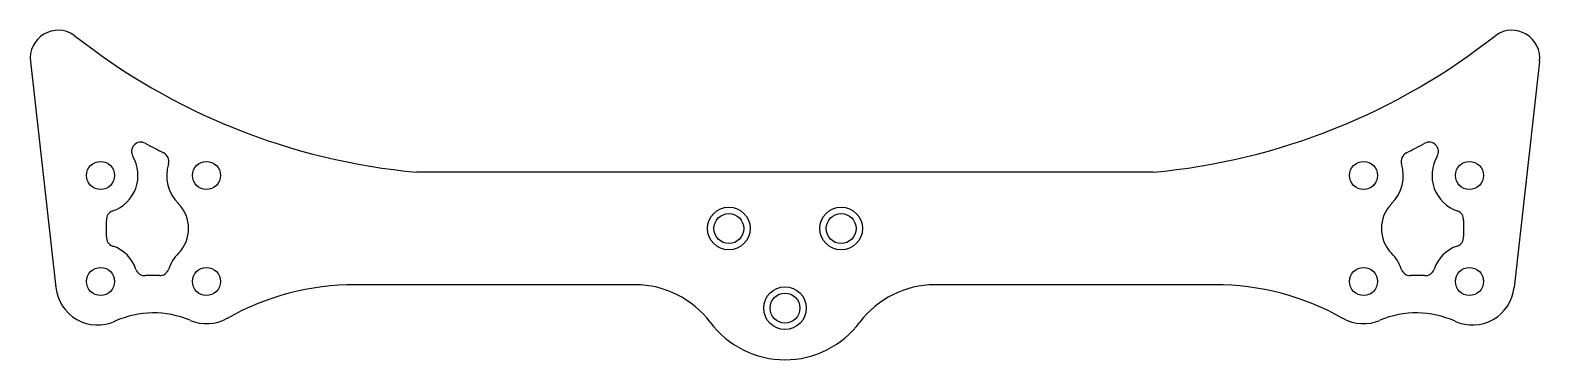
# Model space of a CAD drawing. Header units: millimetres. Extents: x -81 to 81, y 103 to 138.
import ezdxf

# ---------------------------------------------------------------- set-up
doc = ezdxf.new("R2010")
doc.units = ezdxf.units.MM
doc.header["$MEASUREMENT"] = 0
doc.layers.add('Outer Arms', color=70, linetype='Continuous')

msp = doc.modelspace()

# ---------------------------------------------------------------- linework, layer by layer
at = {"layer": 'Outer Arms'}
for p, q in [((-80.66, 134.72), (-77.94, 110.61)), ((80.66, 134.72), (77.94, 110.61)), ((39.36, 122.91), (-39.36, 122.91)), ((-16, 110.91), (-45.94, 110.91)), ((45.94, 110.91), (16, 110.91))]:
    msp.add_line(p, q, dxfattribs=at)
for centre, radius in [((-73.16, 122.57), 1.5), ((-61.84, 122.57), 1.5), ((61.84, 122.57), 1.5), ((73.16, 122.57), 1.5), ((-6, 116.91), 2.28), ((-6, 116.91), 1.6), ((6, 116.91), 2.28), ((6, 116.91), 1.6), ((-73.16, 111.26), 1.5), ((-61.84, 111.26), 1.5), ((61.84, 111.26), 1.5), ((73.16, 111.26), 1.5), ((0, 108.42), 2.28), ((0, 108.42), 1.6)]:
    msp.add_circle(centre, radius, dxfattribs=at)
for centre, radius, start, end in [((-77.68, 135.06), 3, 55.968, 186.4395), ((-33.04, 191.95), 69.32, 231.7001, 264.7644), ((33.04, 191.95), 69.32, 275.2356, 308.2999), ((77.68, 135.06), 3, 353.5605, 124.032), ((-68.85, 125.12), 1, 61.8126, 210.6128), ((-33.04, 191.95), 74.82, 241.8126, 243.5015), ((33.04, 191.95), 74.82, 296.4985, 298.1874), ((68.85, 125.12), 1, 329.3872, 118.1874), ((-73.16, 122.57), 4, 288.9089, 30.6128), ((-66.87, 124.09), 1, 343.1752, 63.5015), ((66.87, 124.09), 1, 116.4985, 196.8248), ((73.16, 122.57), 4, 149.3872, 251.0911), ((-61.84, 122.57), 4.25, 163.1752, 225), ((61.84, 122.57), 4.25, 315, 16.8248), ((-67.5, 116.91), 3.75, 315, 45), ((67.5, 116.91), 3.75, 135, 225), ((-71.54, 117.84), 1, 108.9089, 183.5419), ((71.54, 117.84), 1, 356.4581, 71.0911), ((-86.51, 116.91), 14, 356.4581, 3.5419), ((86.51, 116.91), 14, 176.4581, 183.5419), ((-71.54, 115.99), 1, 176.4581, 251.0911), ((-73.16, 111.26), 4, 18.9089, 71.0911), ((73.16, 111.26), 4, 108.9089, 161.0911), ((71.54, 115.99), 1, 288.9089, 3.5419), ((-61.84, 111.26), 4.25, 135, 161.8649), ((61.84, 111.26), 4.25, 18.1351, 45), ((-68.43, 112.88), 1, 198.9089, 273.5419), ((-67.5, 97.91), 14, 87.4489, 93.5419), ((-66.83, 112.89), 1, 267.4489, 341.8649), ((66.83, 112.89), 1, 198.1351, 272.5511), ((67.5, 97.91), 14, 86.4581, 92.5511), ((68.43, 112.88), 1, 266.4581, 341.0911), ((-73.47, 111.12), 4.5, 186.4395, 294.3171), ((-45.94, 82.91), 28, 90, 119.2968), ((-16, 100.91), 10, 36.8699, 90), ((16, 100.91), 10, 90, 143.1301), ((45.94, 82.91), 28, 60.7032, 90), ((73.47, 111.12), 4.5, 245.6829, 353.5605), ((-67.5, 97.91), 10, 67.0375, 114.3171), ((-61.84, 111.26), 4.5, 247.0375, 299.2968), ((0, 112.91), 10, 216.8699, 323.1301), ((61.84, 111.26), 4.5, 240.7032, 292.9625), ((67.5, 97.91), 10, 65.6829, 112.9625)]:
    msp.add_arc(centre, radius, start, end, dxfattribs=at)

doc.saveas('drawing.dxf')
